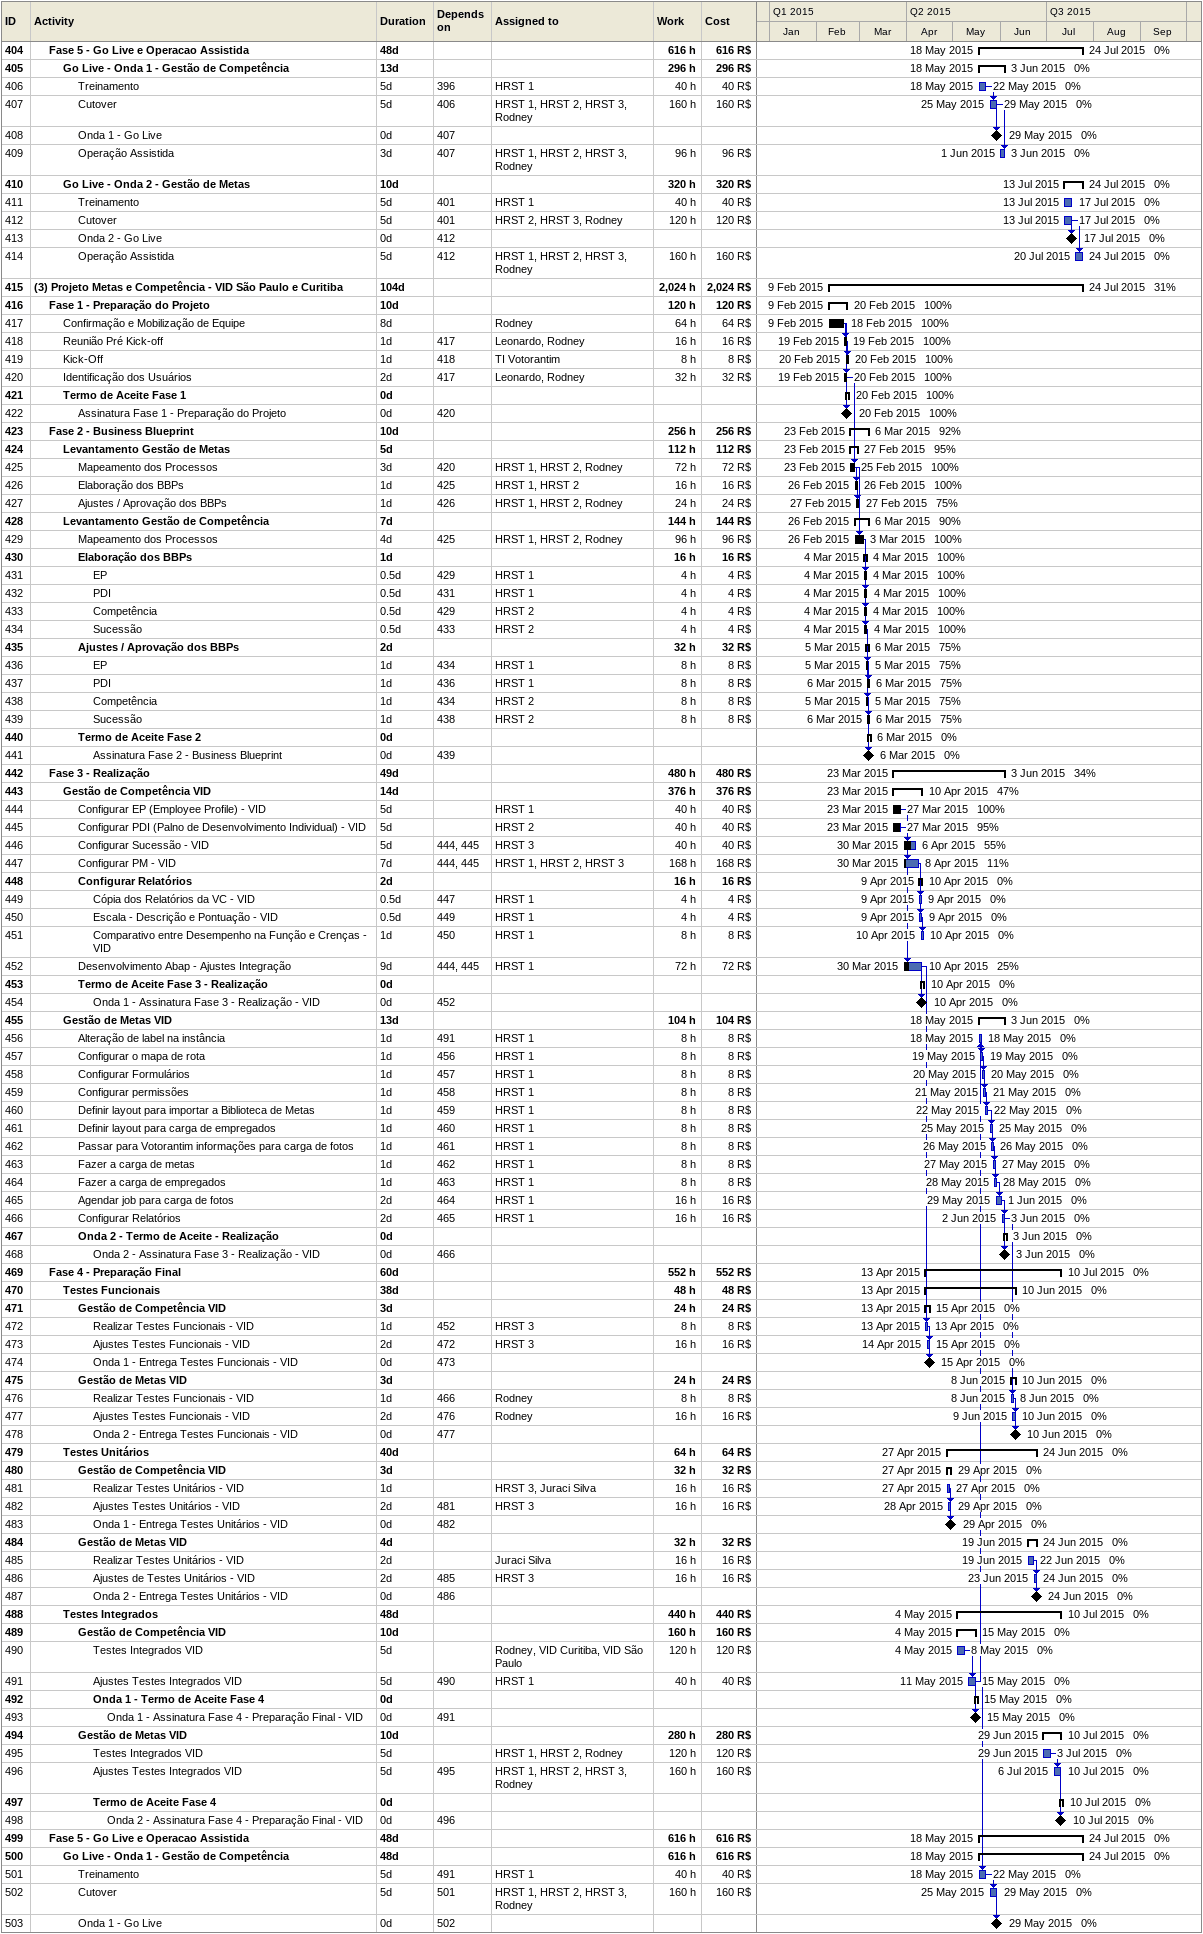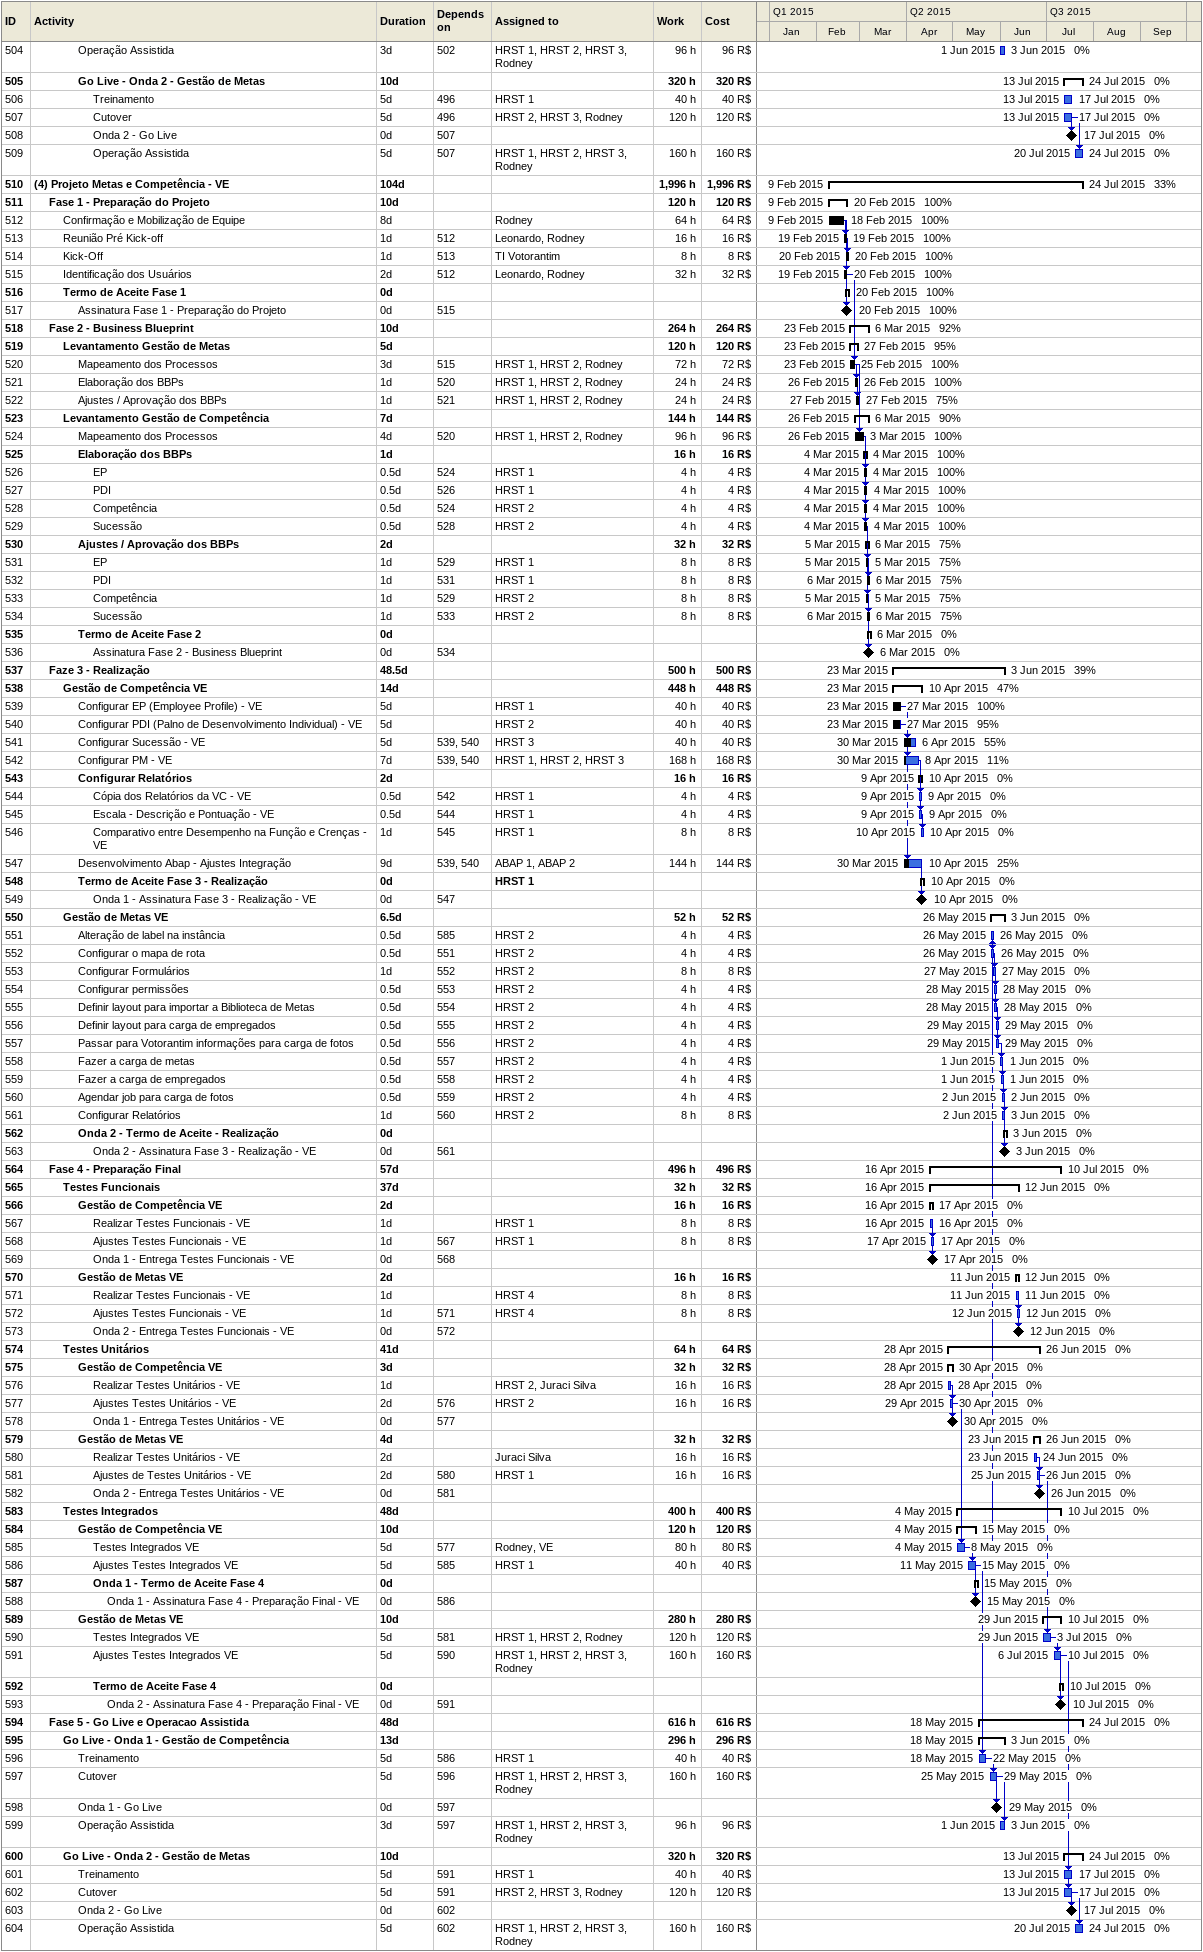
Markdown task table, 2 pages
| ID | Level | Task | Duration | Start | Finish | Predecessors | Resources | % complete | Work (h) | Cost (R$) |
|---|---|---|---|---|---|---|---|---|---|---|
| 404 | 2 | **Fase 5 - Go Live e Operacao Assistida** | 48d | 2015-05-18 | 2015-07-24 |  |  | 0 | 616 | 616 |
| 405 | 3 | **Go Live - Onda 1 - Gestão de Competência** | 13d | 2015-05-18 | 2015-06-03 |  |  | 0 | 296 | 296 |
| 406 | 4 | Treinamento | 5d | 2015-05-18 | 2015-05-22 | 396 | HRST 1 | 0 | 40 | 40 |
| 407 | 4 | Cutover | 5d | 2015-05-25 | 2015-05-29 | 406 | HRST 1, HRST 2, HRST 3, Rodney | 0 | 160 | 160 |
| 408 | 4 | Onda 1 - Go Live | 0d | 2015-05-29 | 2015-05-29 | 407 |  | 0 |  |  |
| 409 | 4 | Operação Assistida | 3d | 2015-06-01 | 2015-06-03 | 407 | HRST 1, HRST 2, HRST 3, Rodney | 0 | 96 | 96 |
| 410 | 3 | **Go Live - Onda 2 - Gestão de Metas** | 10d | 2015-07-13 | 2015-07-24 |  |  | 0 | 320 | 320 |
| 411 | 4 | Treinamento | 5d | 2015-07-13 | 2015-07-17 | 401 | HRST 1 | 0 | 40 | 40 |
| 412 | 4 | Cutover | 5d | 2015-07-13 | 2015-07-17 | 401 | HRST 2, HRST 3, Rodney | 0 | 120 | 120 |
| 413 | 4 | Onda 2 - Go Live | 0d | 2015-07-17 | 2015-07-17 | 412 |  | 0 |  |  |
| 414 | 4 | Operação Assistida | 5d | 2015-07-20 | 2015-07-24 | 412 | HRST 1, HRST 2, HRST 3, Rodney | 0 | 160 | 160 |
| 415 | 1 | **(3) Projeto Metas e Competência - VID São Paulo e Curitiba** | 104d | 2015-02-09 | 2015-07-24 |  |  | 31 | 2024 | 2024 |
| 416 | 2 | **Fase 1 - Preparação do Projeto** | 10d | 2015-02-09 | 2015-02-20 |  |  | 100 | 120 | 120 |
| 417 | 3 | Confirmação e Mobilização de Equipe | 8d | 2015-02-09 | 2015-02-18 |  | Rodney | 100 | 64 | 64 |
| 418 | 3 | Reunião Pré Kick-off | 1d | 2015-02-19 | 2015-02-19 | 417 | Leonardo, Rodney | 100 | 16 | 16 |
| 419 | 3 | Kick-Off | 1d | 2015-02-20 | 2015-02-20 | 418 | TI Votorantim | 100 | 8 | 8 |
| 420 | 3 | Identificação dos Usuários | 2d | 2015-02-19 | 2015-02-20 | 417 | Leonardo, Rodney | 100 | 32 | 32 |
| 421 | 3 | **Termo de Aceite Fase 1** | 0d | 2015-02-20 | 2015-02-20 |  |  | 100 |  |  |
| 422 | 4 | Assinatura Fase 1 - Preparação do Projeto | 0d | 2015-02-20 | 2015-02-20 | 420 |  | 100 |  |  |
| 423 | 2 | **Fase 2 - Business Blueprint** | 10d | 2015-02-23 | 2015-03-06 |  |  | 92 | 256 | 256 |
| 424 | 3 | **Levantamento Gestão de Metas** | 5d | 2015-02-23 | 2015-02-27 |  |  | 95 | 112 | 112 |
| 425 | 4 | Mapeamento dos Processos | 3d | 2015-02-23 | 2015-02-25 | 420 | HRST 1, HRST 2, Rodney | 100 | 72 | 72 |
| 426 | 4 | Elaboração dos BBPs | 1d | 2015-02-26 | 2015-02-26 | 425 | HRST 1, HRST 2 | 100 | 16 | 16 |
| 427 | 4 | Ajustes / Aprovação dos BBPs | 1d | 2015-02-27 | 2015-02-27 | 426 | HRST 1, HRST 2, Rodney | 75 | 24 | 24 |
| 428 | 3 | **Levantamento Gestão de Competência** | 7d | 2015-02-26 | 2015-03-06 |  |  | 90 | 144 | 144 |
| 429 | 4 | Mapeamento dos Processos | 4d | 2015-02-26 | 2015-03-03 | 425 | HRST 1, HRST 2, Rodney | 100 | 96 | 96 |
| 430 | 4 | **Elaboração dos BBPs** | 1d | 2015-03-04 | 2015-03-04 |  |  | 100 | 16 | 16 |
| 431 | 5 | EP | 0.5d | 2015-03-04 | 2015-03-04 | 429 | HRST 1 | 100 | 4 | 4 |
| 432 | 5 | PDI | 0.5d | 2015-03-04 | 2015-03-04 | 431 | HRST 1 | 100 | 4 | 4 |
| 433 | 5 | Competência | 0.5d | 2015-03-04 | 2015-03-04 | 429 | HRST 2 | 100 | 4 | 4 |
| 434 | 5 | Sucessão | 0.5d | 2015-03-04 | 2015-03-04 | 433 | HRST 2 | 100 | 4 | 4 |
| 435 | 4 | **Ajustes / Aprovação dos BBPs** | 2d | 2015-03-05 | 2015-03-06 |  |  | 75 | 32 | 32 |
| 436 | 5 | EP | 1d | 2015-03-05 | 2015-03-05 | 434 | HRST 1 | 75 | 8 | 8 |
| 437 | 5 | PDI | 1d | 2015-03-06 | 2015-03-06 | 436 | HRST 1 | 75 | 8 | 8 |
| 438 | 5 | Competência | 1d | 2015-03-05 | 2015-03-05 | 434 | HRST 2 | 75 | 8 | 8 |
| 439 | 5 | Sucessão | 1d | 2015-03-06 | 2015-03-06 | 438 | HRST 2 | 75 | 8 | 8 |
| 440 | 4 | **Termo de Aceite Fase 2** | 0d | 2015-03-06 | 2015-03-06 |  |  | 0 |  |  |
| 441 | 5 | Assinatura Fase 2 - Business Blueprint | 0d | 2015-03-06 | 2015-03-06 | 439 |  | 0 |  |  |
| 442 | 2 | **Fase 3 - Realização** | 49d | 2015-03-23 | 2015-06-03 |  |  | 34 | 480 | 480 |
| 443 | 3 | **Gestão de Competência VID** | 14d | 2015-03-23 | 2015-04-10 |  |  | 47 | 376 | 376 |
| 444 | 4 | Configurar EP (Employee Profile) - VID | 5d | 2015-03-23 | 2015-03-27 |  | HRST 1 | 100 | 40 | 40 |
| 445 | 4 | Configurar PDI (Palno de Desenvolvimento Individual) - VID | 5d | 2015-03-23 | 2015-03-27 |  | HRST 2 | 95 | 40 | 40 |
| 446 | 4 | Configurar Sucessão - VID | 5d | 2015-03-30 | 2015-04-06 | 444, 445 | HRST 3 | 55 | 40 | 40 |
| 447 | 4 | Configurar PM - VID | 7d | 2015-03-30 | 2015-04-08 | 444, 445 | HRST 1, HRST 2, HRST 3 | 11 | 168 | 168 |
| 448 | 4 | **Configurar Relatórios** | 2d | 2015-04-09 | 2015-04-10 |  |  | 0 | 16 | 16 |
| 449 | 5 | Cópia dos Relatórios da VC - VID | 0.5d | 2015-04-09 | 2015-04-09 | 447 | HRST 1 | 0 | 4 | 4 |
| 450 | 5 | Escala - Descrição e Pontuação - VID | 0.5d | 2015-04-09 | 2015-04-09 | 449 | HRST 1 | 0 | 4 | 4 |
| 451 | 5 | Comparativo entre Desempenho na Função e Crenças - VID | 1d | 2015-04-10 | 2015-04-10 | 450 | HRST 1 | 0 | 8 | 8 |
| 452 | 4 | Desenvolvimento Abap - Ajustes Integração | 9d | 2015-03-30 | 2015-04-10 | 444, 445 | HRST 1 | 25 | 72 | 72 |
| 453 | 4 | **Termo de Aceite Fase 3 - Realização** | 0d | 2015-04-10 | 2015-04-10 |  |  | 0 |  |  |
| 454 | 5 | Onda 1 - Assinatura Fase 3 - Realização - VID | 0d | 2015-04-10 | 2015-04-10 | 452 |  | 0 |  |  |
| 455 | 3 | **Gestão de Metas VID** | 13d | 2015-05-18 | 2015-06-03 |  |  | 0 | 104 | 104 |
| 456 | 4 | Alteração de label na instância | 1d | 2015-05-18 | 2015-05-18 | 491 | HRST 1 | 0 | 8 | 8 |
| 457 | 4 | Configurar o mapa de rota | 1d | 2015-05-19 | 2015-05-19 | 456 | HRST 1 | 0 | 8 | 8 |
| 458 | 4 | Configurar Formulários | 1d | 2015-05-20 | 2015-05-20 | 457 | HRST 1 | 0 | 8 | 8 |
| 459 | 4 | Configurar permissões | 1d | 2015-05-21 | 2015-05-21 | 458 | HRST 1 | 0 | 8 | 8 |
| 460 | 4 | Definir layout para importar a Biblioteca de Metas | 1d | 2015-05-22 | 2015-05-22 | 459 | HRST 1 | 0 | 8 | 8 |
| 461 | 4 | Definir layout para carga de empregados | 1d | 2015-05-25 | 2015-05-25 | 460 | HRST 1 | 0 | 8 | 8 |
| 462 | 4 | Passar para Votorantim informações para carga de fotos | 1d | 2015-05-26 | 2015-05-26 | 461 | HRST 1 | 0 | 8 | 8 |
| 463 | 4 | Fazer a carga de metas | 1d | 2015-05-27 | 2015-05-27 | 462 | HRST 1 | 0 | 8 | 8 |
| 464 | 4 | Fazer a carga de empregados | 1d | 2015-05-28 | 2015-05-28 | 463 | HRST 1 | 0 | 8 | 8 |
| 465 | 4 | Agendar job para carga de fotos | 2d | 2015-05-29 | 2015-06-01 | 464 | HRST 1 | 0 | 16 | 16 |
| 466 | 4 | Configurar Relatórios | 2d | 2015-06-02 | 2015-06-03 | 465 | HRST 1 | 0 | 16 | 16 |
| 467 | 4 | **Onda 2 - Termo de Aceite - Realização** | 0d | 2015-06-03 | 2015-06-03 |  |  | 0 |  |  |
| 468 | 5 | Onda 2 - Assinatura Fase 3 - Realização - VID | 0d | 2015-06-03 | 2015-06-03 | 466 |  | 0 |  |  |
| 469 | 2 | **Fase 4 - Preparação Final** | 60d | 2015-04-13 | 2015-07-10 |  |  | 0 | 552 | 552 |
| 470 | 3 | **Testes Funcionais** | 38d | 2015-04-13 | 2015-06-10 |  |  | 0 | 48 | 48 |
| 471 | 4 | **Gestão de Competência VID** | 3d | 2015-04-13 | 2015-04-15 |  |  | 0 | 24 | 24 |
| 472 | 5 | Realizar Testes Funcionais - VID | 1d | 2015-04-13 | 2015-04-13 | 452 | HRST 3 | 0 | 8 | 8 |
| 473 | 5 | Ajustes Testes Funcionais - VID | 2d | 2015-04-14 | 2015-04-15 | 472 | HRST 3 | 0 | 16 | 16 |
| 474 | 5 | Onda 1 - Entrega Testes Funcionais - VID | 0d | 2015-04-15 | 2015-04-15 | 473 |  | 0 |  |  |
| 475 | 4 | **Gestão de Metas VID** | 3d | 2015-06-08 | 2015-06-10 |  |  | 0 | 24 | 24 |
| 476 | 5 | Realizar Testes Funcionais - VID | 1d | 2015-06-08 | 2015-06-08 | 466 | Rodney | 0 | 8 | 8 |
| 477 | 5 | Ajustes Testes Funcionais - VID | 2d | 2015-06-09 | 2015-06-10 | 476 | Rodney | 0 | 16 | 16 |
| 478 | 5 | Onda 2 - Entrega Testes Funcionais - VID | 0d | 2015-06-10 | 2015-06-10 | 477 |  | 0 |  |  |
| 479 | 3 | **Testes Unitários** | 40d | 2015-04-27 | 2015-06-24 |  |  | 0 | 64 | 64 |
| 480 | 4 | **Gestão de Competência VID** | 3d | 2015-04-27 | 2015-04-29 |  |  | 0 | 32 | 32 |
| 481 | 5 | Realizar Testes Unitários - VID | 1d | 2015-04-27 | 2015-04-27 |  | HRST 3, Juraci Silva | 0 | 16 | 16 |
| 482 | 5 | Ajustes Testes Unitários - VID | 2d | 2015-04-28 | 2015-04-29 | 481 | HRST 3 | 0 | 16 | 16 |
| 483 | 5 | Onda 1 - Entrega Testes Unitários - VID | 0d | 2015-04-29 | 2015-04-29 | 482 |  | 0 |  |  |
| 484 | 4 | **Gestão de Metas VID** | 4d | 2015-06-19 | 2015-06-24 |  |  | 0 | 32 | 32 |
| 485 | 5 | Realizar Testes Unitários - VID | 2d | 2015-06-19 | 2015-06-22 |  | Juraci Silva | 0 | 16 | 16 |
| 486 | 5 | Ajustes de Testes Unitários - VID | 2d | 2015-06-23 | 2015-06-24 | 485 | HRST 3 | 0 | 16 | 16 |
| 487 | 5 | Onda 2 - Entrega Testes Unitários - VID | 0d | 2015-06-24 | 2015-06-24 | 486 |  | 0 |  |  |
| 488 | 3 | **Testes Integrados** | 48d | 2015-05-04 | 2015-07-10 |  |  | 0 | 440 | 440 |
| 489 | 4 | **Gestão de Competência VID** | 10d | 2015-05-04 | 2015-05-15 |  |  | 0 | 160 | 160 |
| 490 | 5 | Testes Integrados VID | 5d | 2015-05-04 | 2015-05-08 |  | Rodney, VID Curitiba, VID São Paulo | 0 | 120 | 120 |
| 491 | 5 | Ajustes Testes Integrados VID | 5d | 2015-05-11 | 2015-05-15 | 490 | HRST 1 | 0 | 40 | 40 |
| 492 | 5 | **Onda 1 - Termo de Aceite Fase 4** | 0d | 2015-05-15 | 2015-05-15 |  |  | 0 |  |  |
| 493 | 6 | Onda 1 - Assinatura Fase 4 - Preparação Final - VID | 0d | 2015-05-15 | 2015-05-15 | 491 |  | 0 |  |  |
| 494 | 4 | **Gestão de Metas VID** | 10d | 2015-06-29 | 2015-07-10 |  |  | 0 | 280 | 280 |
| 495 | 5 | Testes Integrados VID | 5d | 2015-06-29 | 2015-07-03 |  | HRST 1, HRST 2, Rodney | 0 | 120 | 120 |
| 496 | 5 | Ajustes Testes Integrados VID | 5d | 2015-07-06 | 2015-07-10 | 495 | HRST 1, HRST 2, HRST 3, Rodney | 0 | 160 | 160 |
| 497 | 5 | **Termo de Aceite Fase 4** | 0d | 2015-07-10 | 2015-07-10 |  |  | 0 |  |  |
| 498 | 6 | Onda 2 - Assinatura Fase 4 - Preparação Final - VID | 0d | 2015-07-10 | 2015-07-10 | 496 |  | 0 |  |  |
| 499 | 2 | **Fase 5 - Go Live e Operacao Assistida** | 48d | 2015-05-18 | 2015-07-24 |  |  | 0 | 616 | 616 |
| 500 | 3 | **Go Live - Onda 1 - Gestão de Competência** | 48d | 2015-05-18 | 2015-07-24 |  |  | 0 | 616 | 616 |
| 501 | 4 | Treinamento | 5d | 2015-05-18 | 2015-05-22 | 491 | HRST 1 | 0 | 40 | 40 |
| 502 | 4 | Cutover | 5d | 2015-05-25 | 2015-05-29 | 501 | HRST 1, HRST 2, HRST 3, Rodney | 0 | 160 | 160 |
| 503 | 4 | Onda 1 - Go Live | 0d | 2015-05-29 | 2015-05-29 | 502 |  | 0 |  |  |
| 504 | 4 | Operação Assistida | 3d | 2015-06-01 | 2015-06-03 | 502 | HRST 1, HRST 2, HRST 3, Rodney | 0 | 96 | 96 |
| 505 | 4 | **Go Live - Onda 2 - Gestão de Metas** | 10d | 2015-07-13 | 2015-07-24 |  |  | 0 | 320 | 320 |
| 506 | 5 | Treinamento | 5d | 2015-07-13 | 2015-07-17 | 496 | HRST 1 | 0 | 40 | 40 |
| 507 | 5 | Cutover | 5d | 2015-07-13 | 2015-07-17 | 496 | HRST 2, HRST 3, Rodney | 0 | 120 | 120 |
| 508 | 5 | Onda 2 - Go Live | 0d | 2015-07-17 | 2015-07-17 | 507 |  | 0 |  |  |
| 509 | 5 | Operação Assistida | 5d | 2015-07-20 | 2015-07-24 | 507 | HRST 1, HRST 2, HRST 3, Rodney | 0 | 160 | 160 |
| 510 | 1 | **(4) Projeto Metas e Competência - VE** | 104d | 2015-02-09 | 2015-07-24 |  |  | 33 | 1996 | 1996 |
| 511 | 2 | **Fase 1 - Preparação do Projeto** | 10d | 2015-02-09 | 2015-02-20 |  |  | 100 | 120 | 120 |
| 512 | 3 | Confirmação e Mobilização de Equipe | 8d | 2015-02-09 | 2015-02-18 |  | Rodney | 100 | 64 | 64 |
| 513 | 3 | Reunião Pré Kick-off | 1d | 2015-02-19 | 2015-02-19 | 512 | Leonardo, Rodney | 100 | 16 | 16 |
| 514 | 3 | Kick-Off | 1d | 2015-02-20 | 2015-02-20 | 513 | TI Votorantim | 100 | 8 | 8 |
| 515 | 3 | Identificação dos Usuários | 2d | 2015-02-19 | 2015-02-20 | 512 | Leonardo, Rodney | 100 | 32 | 32 |
| 516 | 3 | **Termo de Aceite Fase 1** | 0d | 2015-02-20 | 2015-02-20 |  |  | 100 |  |  |
| 517 | 4 | Assinatura Fase 1 - Preparação do Projeto | 0d | 2015-02-20 | 2015-02-20 | 515 |  | 100 |  |  |
| 518 | 2 | **Fase 2 - Business Blueprint** | 10d | 2015-02-23 | 2015-03-06 |  |  | 92 | 264 | 264 |
| 519 | 3 | **Levantamento Gestão de Metas** | 5d | 2015-02-23 | 2015-02-27 |  |  | 95 | 120 | 120 |
| 520 | 4 | Mapeamento dos Processos | 3d | 2015-02-23 | 2015-02-25 | 515 | HRST 1, HRST 2, Rodney | 100 | 72 | 72 |
| 521 | 4 | Elaboração dos BBPs | 1d | 2015-02-26 | 2015-02-26 | 520 | HRST 1, HRST 2, Rodney | 100 | 24 | 24 |
| 522 | 4 | Ajustes / Aprovação dos BBPs | 1d | 2015-02-27 | 2015-02-27 | 521 | HRST 1, HRST 2, Rodney | 75 | 24 | 24 |
| 523 | 3 | **Levantamento Gestão de Competência** | 7d | 2015-02-26 | 2015-03-06 |  |  | 90 | 144 | 144 |
| 524 | 4 | Mapeamento dos Processos | 4d | 2015-02-26 | 2015-03-03 | 520 | HRST 1, HRST 2, Rodney | 100 | 96 | 96 |
| 525 | 4 | **Elaboração dos BBPs** | 1d | 2015-03-04 | 2015-03-04 |  |  | 100 | 16 | 16 |
| 526 | 5 | EP | 0.5d | 2015-03-04 | 2015-03-04 | 524 | HRST 1 | 100 | 4 | 4 |
| 527 | 5 | PDI | 0.5d | 2015-03-04 | 2015-03-04 | 526 | HRST 1 | 100 | 4 | 4 |
| 528 | 5 | Competência | 0.5d | 2015-03-04 | 2015-03-04 | 524 | HRST 2 | 100 | 4 | 4 |
| 529 | 5 | Sucessão | 0.5d | 2015-03-04 | 2015-03-04 | 528 | HRST 2 | 100 | 4 | 4 |
| 530 | 4 | **Ajustes / Aprovação dos BBPs** | 2d | 2015-03-05 | 2015-03-06 |  |  | 75 | 32 | 32 |
| 531 | 5 | EP | 1d | 2015-03-05 | 2015-03-05 | 529 | HRST 1 | 75 | 8 | 8 |
| 532 | 5 | PDI | 1d | 2015-03-06 | 2015-03-06 | 531 | HRST 1 | 75 | 8 | 8 |
| 533 | 5 | Competência | 1d | 2015-03-05 | 2015-03-05 | 529 | HRST 2 | 75 | 8 | 8 |
| 534 | 5 | Sucessão | 1d | 2015-03-06 | 2015-03-06 | 533 | HRST 2 | 75 | 8 | 8 |
| 535 | 4 | **Termo de Aceite Fase 2** | 0d | 2015-03-06 | 2015-03-06 |  |  | 0 |  |  |
| 536 | 5 | Assinatura Fase 2 - Business Blueprint | 0d | 2015-03-06 | 2015-03-06 | 534 |  | 0 |  |  |
| 537 | 2 | **Faze 3 - Realização** | 48.5d | 2015-03-23 | 2015-06-03 |  |  | 39 | 500 | 500 |
| 538 | 3 | **Gestão de Competência VE** | 14d | 2015-03-23 | 2015-04-10 |  |  | 47 | 448 | 448 |
| 539 | 4 | Configurar EP (Employee Profile) - VE | 5d | 2015-03-23 | 2015-03-27 |  | HRST 1 | 100 | 40 | 40 |
| 540 | 4 | Configurar PDI (Palno de Desenvolvimento Individual) - VE | 5d | 2015-03-23 | 2015-03-27 |  | HRST 2 | 95 | 40 | 40 |
| 541 | 4 | Configurar Sucessão - VE | 5d | 2015-03-30 | 2015-04-06 | 539, 540 | HRST 3 | 55 | 40 | 40 |
| 542 | 4 | Configurar PM - VE | 7d | 2015-03-30 | 2015-04-08 | 539, 540 | HRST 1, HRST 2, HRST 3 | 11 | 168 | 168 |
| 543 | 4 | **Configurar Relatórios** | 2d | 2015-04-09 | 2015-04-10 |  |  | 0 | 16 | 16 |
| 544 | 5 | Cópia dos Relatórios da VC - VE | 0.5d | 2015-04-09 | 2015-04-09 | 542 | HRST 1 | 0 | 4 | 4 |
| 545 | 5 | Escala - Descrição e Pontuação - VE | 0.5d | 2015-04-09 | 2015-04-09 | 544 | HRST 1 | 0 | 4 | 4 |
| 546 | 5 | Comparativo entre Desempenho na Função e Crenças - VE | 1d | 2015-04-10 | 2015-04-10 | 545 | HRST 1 | 0 | 8 | 8 |
| 547 | 4 | Desenvolvimento Abap - Ajustes Integração | 9d | 2015-03-30 | 2015-04-10 | 539, 540 | ABAP 1, ABAP 2 | 25 | 144 | 144 |
| 548 | 4 | **Termo de Aceite Fase 3 - Realização** | 0d | 2015-04-10 | 2015-04-10 |  | HRST 1 | 0 |  |  |
| 549 | 5 | Onda 1 - Assinatura Fase 3 - Realização - VE | 0d | 2015-04-10 | 2015-04-10 | 547 |  | 0 |  |  |
| 550 | 3 | **Gestão de Metas VE** | 6.5d | 2015-05-26 | 2015-06-03 |  |  | 0 | 52 | 52 |
| 551 | 4 | Alteração de label na instância | 0.5d | 2015-05-26 | 2015-05-26 | 585 | HRST 2 | 0 | 4 | 4 |
| 552 | 4 | Configurar o mapa de rota | 0.5d | 2015-05-26 | 2015-05-26 | 551 | HRST 2 | 0 | 4 | 4 |
| 553 | 4 | Configurar Formulários | 1d | 2015-05-27 | 2015-05-27 | 552 | HRST 2 | 0 | 8 | 8 |
| 554 | 4 | Configurar permissões | 0.5d | 2015-05-28 | 2015-05-28 | 553 | HRST 2 | 0 | 4 | 4 |
| 555 | 4 | Definir layout para importar a Biblioteca de Metas | 0.5d | 2015-05-28 | 2015-05-28 | 554 | HRST 2 | 0 | 4 | 4 |
| 556 | 4 | Definir layout para carga de empregados | 0.5d | 2015-05-29 | 2015-05-29 | 555 | HRST 2 | 0 | 4 | 4 |
| 557 | 4 | Passar para Votorantim informações para carga de fotos | 0.5d | 2015-05-29 | 2015-05-29 | 556 | HRST 2 | 0 | 4 | 4 |
| 558 | 4 | Fazer a carga de metas | 0.5d | 2015-06-01 | 2015-06-01 | 557 | HRST 2 | 0 | 4 | 4 |
| 559 | 4 | Fazer a carga de empregados | 0.5d | 2015-06-01 | 2015-06-01 | 558 | HRST 2 | 0 | 4 | 4 |
| 560 | 4 | Agendar job para carga de fotos | 0.5d | 2015-06-02 | 2015-06-02 | 559 | HRST 2 | 0 | 4 | 4 |
| 561 | 4 | Configurar Relatórios | 1d | 2015-06-02 | 2015-06-03 | 560 | HRST 2 | 0 | 8 | 8 |
| 562 | 4 | **Onda 2 - Termo de Aceite - Realização** | 0d | 2015-06-03 | 2015-06-03 |  |  | 0 |  |  |
| 563 | 5 | Onda 2 - Assinatura Fase 3 - Realização - VE | 0d | 2015-06-03 | 2015-06-03 | 561 |  | 0 |  |  |
| 564 | 2 | **Fase 4 - Preparação Final** | 57d | 2015-04-16 | 2015-07-10 |  |  | 0 | 496 | 496 |
| 565 | 3 | **Testes Funcionais** | 37d | 2015-04-16 | 2015-06-12 |  |  | 0 | 32 | 32 |
| 566 | 4 | **Gestão de Competência VE** | 2d | 2015-04-16 | 2015-04-17 |  |  | 0 | 16 | 16 |
| 567 | 5 | Realizar Testes Funcionais - VE | 1d | 2015-04-16 | 2015-04-16 |  | HRST 1 | 0 | 8 | 8 |
| 568 | 5 | Ajustes Testes Funcionais - VE | 1d | 2015-04-17 | 2015-04-17 | 567 | HRST 1 | 0 | 8 | 8 |
| 569 | 5 | Onda 1 - Entrega Testes Funcionais - VE | 0d | 2015-04-17 | 2015-04-17 | 568 |  | 0 |  |  |
| 570 | 4 | **Gestão de Metas VE** | 2d | 2015-06-11 | 2015-06-12 |  |  | 0 | 16 | 16 |
| 571 | 5 | Realizar Testes Funcionais - VE | 1d | 2015-06-11 | 2015-06-11 |  | HRST 4 | 0 | 8 | 8 |
| 572 | 5 | Ajustes Testes Funcionais - VE | 1d | 2015-06-12 | 2015-06-12 | 571 | HRST 4 | 0 | 8 | 8 |
| 573 | 5 | Onda 2 - Entrega Testes Funcionais - VE | 0d | 2015-06-12 | 2015-06-12 | 572 |  | 0 |  |  |
| 574 | 3 | **Testes Unitários** | 41d | 2015-04-28 | 2015-06-26 |  |  | 0 | 64 | 64 |
| 575 | 4 | **Gestão de Competência VE** | 3d | 2015-04-28 | 2015-04-30 |  |  | 0 | 32 | 32 |
| 576 | 5 | Realizar Testes Unitários - VE | 1d | 2015-04-28 | 2015-04-28 |  | HRST 2, Juraci Silva | 0 | 16 | 16 |
| 577 | 5 | Ajustes Testes Unitários - VE | 2d | 2015-04-29 | 2015-04-30 | 576 | HRST 2 | 0 | 16 | 16 |
| 578 | 5 | Onda 1 - Entrega Testes Unitários - VE | 0d | 2015-04-30 | 2015-04-30 | 577 |  | 0 |  |  |
| 579 | 4 | **Gestão de Metas VE** | 4d | 2015-06-23 | 2015-06-26 |  |  | 0 | 32 | 32 |
| 580 | 5 | Realizar Testes Unitários - VE | 2d | 2015-06-23 | 2015-06-24 |  | Juraci Silva | 0 | 16 | 16 |
| 581 | 5 | Ajustes de Testes Unitários - VE | 2d | 2015-06-25 | 2015-06-26 | 580 | HRST 1 | 0 | 16 | 16 |
| 582 | 5 | Onda 2 - Entrega Testes Unitários - VE | 0d | 2015-06-26 | 2015-06-26 | 581 |  | 0 |  |  |
| 583 | 3 | **Testes Integrados** | 48d | 2015-05-04 | 2015-07-10 |  |  | 0 | 400 | 400 |
| 584 | 4 | **Gestão de Competência VE** | 10d | 2015-05-04 | 2015-05-15 |  |  | 0 | 120 | 120 |
| 585 | 5 | Testes Integrados VE | 5d | 2015-05-04 | 2015-05-08 | 577 | Rodney, VE | 0 | 80 | 80 |
| 586 | 5 | Ajustes Testes Integrados VE | 5d | 2015-05-11 | 2015-05-15 | 585 | HRST 1 | 0 | 40 | 40 |
| 587 | 5 | **Onda 1 - Termo de Aceite Fase 4** | 0d | 2015-05-15 | 2015-05-15 |  |  | 0 |  |  |
| 588 | 6 | Onda 1 - Assinatura Fase 4 - Preparação Final - VE | 0d | 2015-05-15 | 2015-05-15 | 586 |  | 0 |  |  |
| 589 | 4 | **Gestão de Metas VE** | 10d | 2015-06-29 | 2015-07-10 |  |  | 0 | 280 | 280 |
| 590 | 5 | Testes Integrados VE | 5d | 2015-06-29 | 2015-07-03 | 581 | HRST 1, HRST 2, Rodney | 0 | 120 | 120 |
| 591 | 5 | Ajustes Testes Integrados VE | 5d | 2015-07-06 | 2015-07-10 | 590 | HRST 1, HRST 2, HRST 3, Rodney | 0 | 160 | 160 |
| 592 | 5 | **Termo de Aceite Fase 4** | 0d | 2015-07-10 | 2015-07-10 |  |  | 0 |  |  |
| 593 | 6 | Onda 2 - Assinatura Fase 4 - Preparação Final - VE | 0d | 2015-07-10 | 2015-07-10 | 591 |  | 0 |  |  |
| 594 | 2 | **Fase 5 - Go Live e Operacao Assistida** | 48d | 2015-05-18 | 2015-07-24 |  |  | 0 | 616 | 616 |
| 595 | 3 | **Go Live - Onda 1 - Gestão de Competência** | 13d | 2015-05-18 | 2015-06-03 |  |  | 0 | 296 | 296 |
| 596 | 4 | Treinamento | 5d | 2015-05-18 | 2015-05-22 | 586 | HRST 1 | 0 | 40 | 40 |
| 597 | 4 | Cutover | 5d | 2015-05-25 | 2015-05-29 | 596 | HRST 1, HRST 2, HRST 3, Rodney | 0 | 160 | 160 |
| 598 | 4 | Onda 1 - Go Live | 0d | 2015-05-29 | 2015-05-29 | 597 |  | 0 |  |  |
| 599 | 4 | Operação Assistida | 3d | 2015-06-01 | 2015-06-03 | 597 | HRST 1, HRST 2, HRST 3, Rodney | 0 | 96 | 96 |
| 600 | 3 | **Go Live - Onda 2 - Gestão de Metas** | 10d | 2015-07-13 | 2015-07-24 |  |  | 0 | 320 | 320 |
| 601 | 4 | Treinamento | 5d | 2015-07-13 | 2015-07-17 | 591 | HRST 1 | 0 | 40 | 40 |
| 602 | 4 | Cutover | 5d | 2015-07-13 | 2015-07-17 | 591 | HRST 2, HRST 3, Rodney | 0 | 120 | 120 |
| 603 | 4 | Onda 2 - Go Live | 0d | 2015-07-17 | 2015-07-17 | 602 |  | 0 |  |  |
| 604 | 4 | Operação Assistida | 5d | 2015-07-20 | 2015-07-24 | 602 | HRST 1, HRST 2, HRST 3, Rodney | 0 | 160 | 160 |
